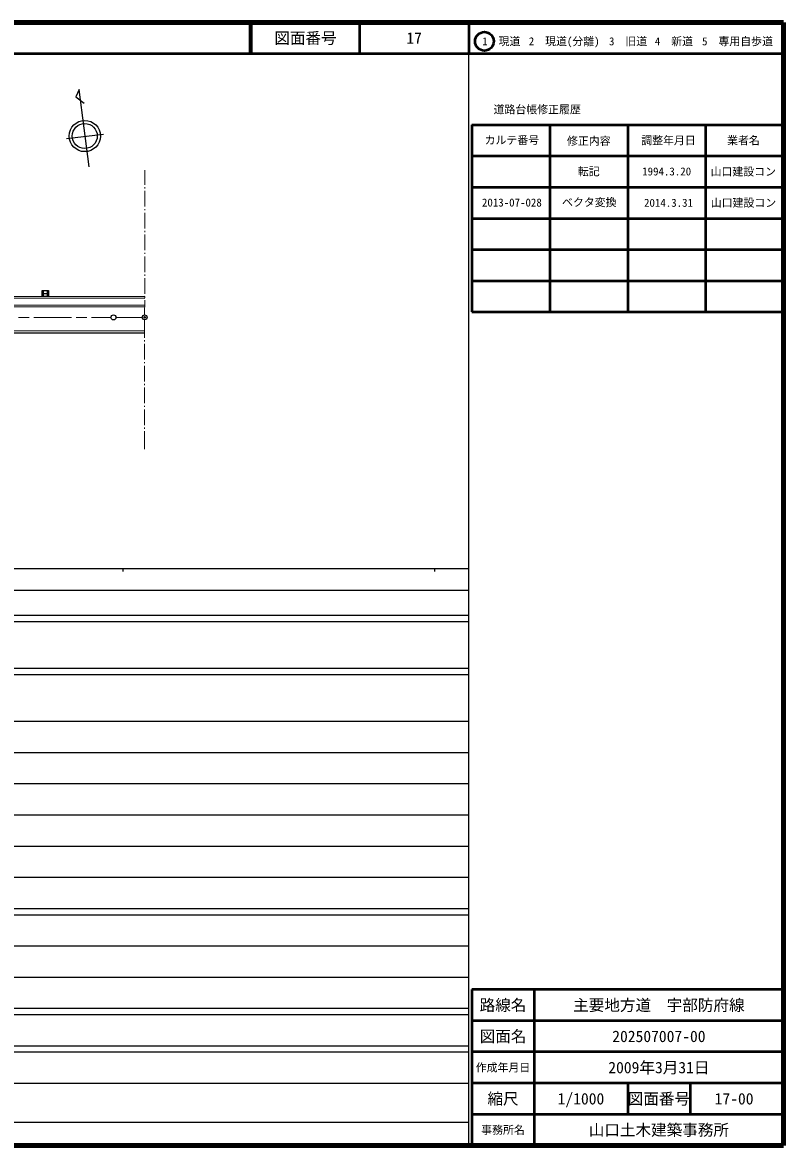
# Model space of a CAD drawing. Units: millimetres, scale not verified. Extents: x 40000 to 680000, y 20000 to 380000.
# Drawn here: x 435824 to 680000, y 20000 to 380000 of the extents above; entities that cross this region are included whole.
import ezdxf
from ezdxf.enums import TextEntityAlignment as Align

# ---------------------------------------------------------------- set-up
doc = ezdxf.new("R2010")
doc.units = ezdxf.units.MM
doc.header["$LTSCALE"] = 1000
doc.header["$PDMODE"] = 32
doc.header["$PDSIZE"] = 500
doc.linetypes.add('CHAIN', pattern=[18.5, 12, -1.5, 3.5, -1.5])
for name, color, linetype, lineweight in [('M-BGD', 7, 'Continuous', 25), ('M-BMK', 2, 'CHAIN', 13), ('M-BMK-HTXT', 7, 'Continuous', 13), ('M-BMK-SRVR', 3, 'Continuous', 25), ('M-STR-STR1', 1, 'Continuous', 25), ('M-STR-STRC', 7, 'Continuous', 25), ('M-TTL', 2, 'Continuous', 140), ('M-TTL-BAND', 7, 'Continuous', 25), ('M-TTL-FRAM', 2, 'Continuous', 50), ('M-TTL-LINE', 7, 'Continuous', 50)]:
    doc.layers.add(name, color=color, linetype=linetype, lineweight=lineweight)
doc.layers.add('M-OTRS', color=6, linetype='Continuous')
doc.layers.add('M-TTL-TXT', color=7, linetype='Continuous')
doc.styles.add('ＭＳ ゴシック', font='')
doc.styles.get('ＭＳ ゴシック').set_extended_font_data('MS Gothic')

msp = doc.modelspace()

# ---------------------------------------------------------------- linework, layer by layer
at = {"layer": 'M-BGD'}
for p, q in [((454073, 358477), (452947, 356135)), ((457180, 333671), (454073, 358477)), ((452947, 356135), (455616, 354103)), ((450010, 342798), (461871, 344246))]:
    msp.add_line(p, q, dxfattribs=at)
for points in [[(153992, 288876), (231737, 288870), (364306, 288879), (475037, 288968)], [(153996, 289243), (231737, 289200), (364305, 289367), (475036, 289456)]]:
    msp.add_lwpolyline(points, dxfattribs=at)
for radius in [5016, 4013]:
    msp.add_circle((455828, 343604), radius, dxfattribs=at)
at = {"layer": 'M-BMK'}
for p, q in [((365518, 285352), (464218, 285467)), ((465818, 285469), (474234, 285479))]:
    msp.add_line(p, q, dxfattribs=at)
at = {"layer": 'M-BMK-HTXT'}
for p, q in [((475067, 332684), (475064, 327982)), ((475063, 325982), (475059, 320982)), ((475063, 327182), (475063, 326782)), ((475058, 318982), (475054, 313982)), ((475058, 320182), (475058, 319782)), ((475053, 311982), (475049, 306982)), ((475053, 313182), (475053, 312782)), ((475048, 306182), (475048, 305782)), ((475048, 304982), (475044, 299982)), ((475043, 299182), (475043, 298782)), ((475043, 297982), (475039, 292982)), ((475038, 292182), (475038, 291782)), ((475038, 290982), (475034, 286280)), ((475033, 284680), (475029, 278953)), ((475028, 278153), (475028, 277753)), ((475027, 276953), (475024, 271953)), ((475023, 271153), (475023, 270753)), ((475022, 269953), (475019, 264953)), ((475017, 262953), (475014, 257953)), ((475018, 264153), (475018, 263753)), ((475012, 255953), (475009, 250953)), ((475013, 257153), (475013, 256753)), ((475007, 248953), (475003, 243226)), ((475008, 250153), (475008, 249753))]:
    msp.add_line(p, q, dxfattribs=at)
at = {"layer": 'M-BMK-SRVR'}
for centre in [(465018, 285468), (475034, 285480)]:
    msp.add_circle(centre, 800, dxfattribs=at)
at = {"layer": 'M-OTRS'}
msp.add_point((475034, 285480), dxfattribs=at)
at = {"layer": 'M-STR-STR1'}
for points in [[(475038, 292136), (364265, 292103), (231734, 292142), (153743, 292191)], [(153743, 292191), (153744, 291494), (231742, 291493), (364234, 291684), (475038, 291626)], [(153770, 280738), (234024, 281053), (364461, 281204), (475030, 281259)], [(475030, 280438), (364462, 280382), (233979, 280249), (153773, 280220)]]:
    msp.add_lwpolyline(points, dxfattribs=at)
at = {"layer": 'M-STR-STRC'}
for p, q in [((442131, 292128), (442131, 294128)), ((442131, 294128), (444131, 294128)), ((444131, 292128), (442131, 292128)), ((442506, 293878), (442506, 292378)), ((442506, 293128), (443756, 293128)), ((443756, 293878), (443756, 292378)), ((444131, 294128), (444131, 292128))]:
    msp.add_line(p, q, dxfattribs=at)
at = {"layer": 'M-TTL'}
for p, q in [((680000, 380000), (40000, 380000)), ((680000, 20000), (680000, 380000)), ((40000, 20000), (680000, 20000))]:
    msp.add_line(p, q, dxfattribs=at)
at = {"layer": 'M-TTL-BAND'}
for p, q in [((579000, 20000), (579000, 370000)), ((40000, 205000), (579000, 205000)), ((468000, 205000), (468000, 204000)), ((568000, 205000), (568000, 204000)), ((68000, 198000), (579000, 198000)), ((40000, 190000), (579000, 190000)), ((40000, 188000), (579000, 188000)), ((40000, 173000), (579000, 173000)), ((40000, 171000), (579000, 171000)), ((40000, 156000), (579000, 156000)), ((46000, 146000), (579000, 146000)), ((52000, 136000), (579000, 136000)), ((46000, 126000), (579000, 126000)), ((52000, 116000), (579000, 116000)), ((46000, 106000), (579000, 106000)), ((40000, 96000), (579000, 96000)), ((40000, 94000), (579000, 94000)), ((49000, 84000), (579000, 84000)), ((40000, 74000), (579000, 74000)), ((40000, 64000), (579000, 64000)), ((40000, 62000), (579000, 62000)), ((40000, 52000), (579000, 52000)), ((40000, 50000), (579000, 50000)), ((40000, 40000), (579000, 40000)), ((68000, 27500), (579000, 27500))]:
    msp.add_line(p, q, dxfattribs=at)
at = {"layer": 'M-TTL-FRAM'}
for p, q in [((580000, 347197), (580000, 287197)), ((580000, 347197), (680000, 347197)), ((580000, 287197), (680000, 287197)), ((680000, 70000), (580000, 70000)), ((580000, 70000), (580000, 20000))]:
    msp.add_line(p, q, dxfattribs=at)
at = {"layer": 'M-TTL-LINE'}
for p, q in [((508747, 380000), (508747, 370000)), ((509247, 380000), (509247, 370000)), ((543997, 380000), (543997, 370000)), ((579000, 380000), (579000, 370000)), ((40000, 370000), (680000, 370000)), ((605000, 347197), (605000, 287197)), ((630000, 347197), (630000, 287197)), ((655000, 347197), (655000, 287197)), ((580000, 337197), (680000, 337197)), ((580000, 327197), (680000, 327197)), ((580000, 317197), (680000, 317197)), ((580000, 307197), (680000, 307197)), ((580000, 297197), (680000, 297197)), ((600000, 70000), (600000, 20000)), ((680000, 60000), (580000, 60000)), ((680000, 50000), (580000, 50000)), ((680000, 40000), (580000, 40000)), ((630000, 40000), (630000, 30000)), ((650000, 40000), (650000, 30000)), ((680000, 30000), (580000, 30000))]:
    msp.add_line(p, q, dxfattribs=at)
msp.add_circle((584031, 373958), 3000, dxfattribs=at)

# ---------------------------------------------------------------- texts
at = {"layer": 'M-TTL-TXT', "style": 'ＭＳ ゴシック'}
for s, height, p in [('図面番号', 3666, (526622, 375000)), ('17', 3666, (561497, 375000)), ('1\u3000現道', 2566, (589448, 373958)), ('2\u3000現道(分離)', 2566, (609619, 373958)), ('3\u3000旧道', 2566, (630121, 373958)), ('4\u3000新道', 2566, (644824, 373958)), ('5\u3000専用自歩道', 2566, (665228, 373958)), ('道路台帳修正履歴', 2566, (600968, 352113)), ('カルテ番号', 2566, (592839, 342277)), ('修正内容', 2566, (617509, 342023)), ('調整年月日', 2566, (643089, 342197)), ('業者名', 2566, (667134, 342197)), ('転記', 2566, (617500, 332245)), ('1994.3.20', 2566, (642500, 332245)), ('山口建設コン', 2566, (667077, 332189)), ('ベクタ変換', 2566, (617672, 322359)), ('2013-07-028', 2566, (592839, 322277)), ('2014.3.31', 2566, (643089, 322197)), ('山口建設コン', 2566, (667134, 322197)), ('路線名', 3666, (590000, 65000)), ('主要地方道\u3000宇部防府線', 3666, (640000, 65000)), ('図面名', 3666, (590000, 55000)), ('202507007-00', 3666, (640000, 55000)), ('2009年3月31日', 3666, (640000, 45000)), ('作成年月日', 2566, (590000, 45000)), ('縮尺', 3666, (590000, 35000)), ('1/1000', 3666, (615000, 35000)), ('図面番号', 3666, (640000, 35000)), ('17-00', 3666, (664125, 35000)), ('事務所名', 2566, (590000, 25000)), ('山口土木建築事務所', 3666, (640000, 25000))]:
    msp.add_text(s, height=height, dxfattribs=at).set_placement(p, align=Align.MIDDLE_CENTER)

doc.saveas('drawing.dxf')
